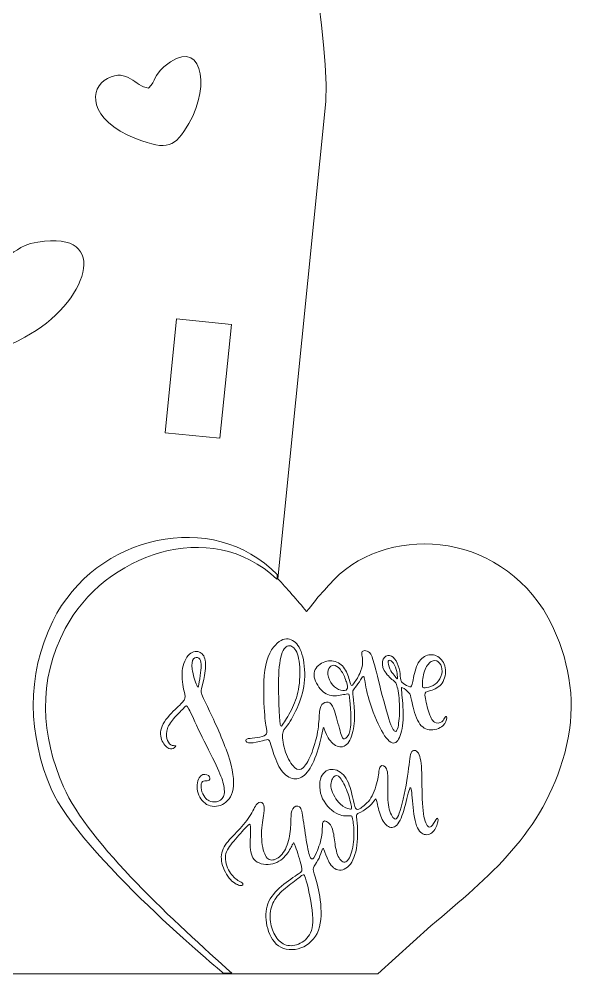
# Model space of a CAD drawing. Header units: inches. Extents: x 0 to 600, y 160 to 641.
# Drawn here: x 189.1 to 269.2, y 416.2 to 553.4 of the extents above; entities that cross this region are included whole.
import ezdxf

# ---------------------------------------------------------------- set-up
doc = ezdxf.new("R2010")
doc.units = ezdxf.units.IN
doc.header["$MEASUREMENT"] = 0
doc.layers.add('_U+0421_U+043B_U+043E_U+0439 1', color=7, linetype='Continuous')

# ---------------------------------------------------------------- blocks, each defined once
blk = doc.blocks.new('block 2')
at = {"layer": '_U+0421_U+043B_U+043E_U+0439 1', "color": 12, "lineweight": 9, "true_color": 0xe30513}
blk.add_lwpolyline([(211.72, 510.33), (219.61, 509.53), (217.96, 493.18), (210.07, 493.97), (211.72, 510.33), (211.72, 510.33)], dxfattribs=at)
for points, knots in [([(230.43, 468.29), (231.37, 469.31), (231.67, 470.01), (232.73, 471.07), (233.44, 471.78), (234.34, 472.91), (235.16, 473.63), (244.04, 481.34), (260.52, 479.1), (266.39, 464.84), (268.61, 459.44), (269.16, 453.86), (267.55, 447.91), (264.41, 436.35), (256.75, 430.24), (248.31, 423.06), (248.31, 423.06), (240.68, 416.17), (240.68, 416.17), (240.68, 416.17), (100.22, 416.17), (100.22, 416.17), (83.27, 417.84), (66.82, 422.3), (50.12, 433.07), (34.12, 443.39), (23.84, 457.32), (17.78, 474.33), (0.06, 524.03), (42.51, 573.42), (93.04, 561.94), (92.58, 591.72), (104.27, 618.34), (134.83, 628.11), (176.36, 641.39), (231.03, 606.11), (233.23, 544.01), (233.23, 544.01), (233.2, 541.59), (233.2, 541.59), (233.2, 541.59), (226.29, 472.96), (226.29, 472.96), (227.48, 471.74), (229.13, 469.78), (230.43, 468.29), (230.43, 468.29), (230.43, 468.29), (230.43, 468.29)], [0, 0, 0, 0, 1, 1, 1, 2, 2, 2, 3, 3, 3, 4, 4, 4, 5, 5, 5, 6, 6, 6, 7, 7, 7, 8, 8, 8, 9, 9, 9, 10, 10, 10, 11, 11, 11, 12, 12, 12, 13, 13, 13, 14, 14, 14, 15, 15, 15, 16, 16, 16, 16]), ([(209.89, 546.57), (208.36, 545.23), (208.83, 544.69), (207.68, 543.52), (205.71, 543.76), (204.72, 546.41), (201.78, 544.92), (199.12, 543.59), (198.89, 538.99), (205.93, 536.24), (210.46, 534.47), (211.46, 535.03), (213.47, 538.43), (216.82, 544.09), (215.2, 551.19), (209.89, 546.57), (209.89, 546.57), (209.89, 546.57), (209.89, 546.57)], [0, 0, 0, 0, 1, 1, 1, 2, 2, 2, 3, 3, 3, 4, 4, 4, 5, 5, 5, 6, 6, 6, 6]), ([(191.75, 521.38), (188.64, 520.85), (188.83, 519.75), (186.36, 519.13), (183.94, 521.05), (184.78, 525.35), (179.68, 525.77), (175.08, 526.15), (171.06, 520.25), (178.16, 510.91), (182.71, 504.9), (184.49, 504.84), (189.9, 507.71), (198.91, 512.49), (202.52, 523.2), (191.75, 521.38), (191.75, 521.38), (191.75, 521.38), (191.75, 521.38)], [0, 0, 0, 0, 1, 1, 1, 2, 2, 2, 3, 3, 3, 4, 4, 4, 5, 5, 5, 6, 6, 6, 6])]:
    blk.add_open_spline(points, degree=3, knots=knots, dxfattribs=at)
at = {"layer": '_U+0421_U+043B_U+043E_U+0439 1', "lineweight": 0}
for points, knots in [([(226.2, 473.57), (216.99, 483.08), (200.1, 479.39), (193.9, 466.87), (190.06, 459.1), (190.37, 450.38), (193.7, 442.76), (197.81, 433.36), (218.45, 416.27), (218.45, 416.27), (218.45, 416.27), (219.67, 416.28), (219.67, 416.28), (211.75, 423.35), (199.09, 434.84), (195.46, 443.07), (192.23, 450.39), (191.7, 458.26), (195.7, 465.82), (201.28, 476.36), (216.57, 482.07), (226.16, 472.9), (226.16, 472.9), (226.2, 473.24), (226.2, 473.57), (226.2, 473.57), (226.2, 473.57), (226.2, 473.57)], [0, 0, 0, 0, 1, 1, 1, 2, 2, 2, 3, 3, 3, 4, 4, 4, 5, 5, 5, 6, 6, 6, 7, 7, 7, 8, 8, 8, 9, 9, 9, 9]), ([(224.53, 450.53), (224.31, 450.34), (223.82, 450.21), (223.33, 450.14), (222.83, 450.06), (222.32, 450.05), (222.02, 449.99), (221.72, 449.92), (221.63, 449.81), (221.67, 449.67), (221.71, 449.53), (221.88, 449.37), (222.34, 449.38), (222.8, 449.38), (223.56, 449.57), (224.06, 449.7), (224.56, 449.83), (224.8, 449.91), (224.97, 449.79), (225.13, 449.67), (225.21, 449.36), (225.43, 448.65), (225.64, 447.94), (225.98, 446.84), (226.44, 446), (226.91, 445.17), (227.5, 444.59), (228.11, 444.35), (228.72, 444.1), (229.34, 444.19), (229.91, 444.59), (230.48, 445), (230.99, 445.72), (231.45, 446.77), (231.91, 447.83), (232.31, 449.21), (232.53, 450.17), (232.75, 451.13), (232.77, 451.67), (232.88, 451.57), (232.98, 451.47), (233.16, 450.72), (233.53, 450.1), (233.9, 449.48), (234.46, 448.98), (235, 448.84), (235.55, 448.7), (236.09, 448.91), (236.49, 449.52), (236.9, 450.12), (237.16, 451.13), (237.26, 452.15), (237.36, 453.18), (237.3, 454.22), (237.21, 455.01), (237.14, 455.8), (237.04, 456.35), (237.05, 456.67), (237.07, 456.98), (237.21, 457.07), (237.43, 457.35), (237.66, 457.63), (237.96, 458.1), (238.19, 458.47), (238.42, 458.83), (238.58, 459.1), (238.68, 458.85), (238.78, 458.59), (238.82, 457.82), (239.15, 456.55), (239.47, 455.27), (240.07, 453.49), (240.7, 452.13), (241.33, 450.76), (241.99, 449.81), (242.52, 449.49), (243.06, 449.17), (243.47, 449.48), (243.78, 450.16), (244.09, 450.85), (244.3, 451.9), (244.33, 453.14), (244.35, 454.38), (244.18, 455.8), (244.1, 456.57), (244.01, 457.34), (244.01, 457.45), (244.23, 457.32), (244.46, 457.2), (244.92, 456.84), (245.15, 456.59), (245.38, 456.34), (245.38, 456.2), (245.52, 455.5), (245.67, 454.79), (245.96, 453.51), (246.38, 452.65), (246.81, 451.79), (247.38, 451.35), (248.07, 451.26), (248.76, 451.18), (249.57, 451.45), (250.02, 451.84), (250.48, 452.23), (250.57, 452.74), (250.57, 453), (250.56, 453.25), (250.45, 453.24), (250.35, 453.09), (250.25, 452.93), (250.16, 452.62), (249.88, 452.42), (249.61, 452.22), (249.15, 452.13), (248.8, 452.36), (248.45, 452.6), (248.21, 453.15), (247.96, 453.93), (247.72, 454.71), (247.47, 455.72), (247.45, 456.22), (247.43, 456.73), (247.64, 456.73), (248.1, 456.86), (248.57, 456.99), (249.28, 457.23), (249.76, 457.77), (250.23, 458.31), (250.46, 459.15), (250.4, 459.9), (250.33, 460.64), (249.96, 461.3), (249.47, 461.68), (248.98, 462.06), (248.37, 462.15), (247.8, 461.98), (247.23, 461.81), (246.7, 461.38), (246.35, 460.64), (245.99, 459.89), (245.81, 458.83), (245.68, 458.21), (245.56, 457.59), (245.5, 457.39), (245.26, 457.44), (245.02, 457.49), (244.59, 457.77), (244.34, 457.94), (244.09, 458.12), (244.01, 458.18), (243.96, 458.44), (243.91, 458.7), (243.9, 459.16), (243.81, 459.68), (243.72, 460.19), (243.55, 460.77), (243.29, 461.19), (243.04, 461.62), (242.71, 461.88), (242.35, 461.93), (242, 461.98), (241.62, 461.8), (241.44, 461.4), (241.25, 461), (241.26, 460.38), (241.57, 459.81), (241.88, 459.23), (242.48, 458.7), (242.85, 458.39), (243.21, 458.09), (243.33, 458.01), (243.47, 457.41), (243.61, 456.8), (243.77, 455.68), (243.79, 454.54), (243.82, 453.41), (243.7, 452.27), (243.57, 451.66), (243.44, 451.05), (243.29, 450.97), (243.1, 451.08), (242.91, 451.18), (242.68, 451.47), (242.25, 452.82), (241.83, 454.17), (241.2, 456.59), (240.76, 458.34), (240.32, 460.09), (240.07, 461.16), (239.83, 461.76), (239.59, 462.36), (239.37, 462.49), (239.13, 462.57), (238.9, 462.65), (238.65, 462.68), (238.52, 462.59), (238.38, 462.5), (238.35, 462.28), (238.38, 462), (238.42, 461.73), (238.5, 461.41), (238.48, 460.95), (238.45, 460.5), (238.32, 459.91), (238.06, 459.34), (237.8, 458.76), (237.42, 458.2), (237.18, 457.88), (236.94, 457.57), (236.84, 457.51), (236.72, 457.85), (236.61, 458.2), (236.46, 458.96), (236.15, 459.59), (235.84, 460.23), (235.36, 460.75), (234.77, 461), (234.18, 461.25), (233.47, 461.23), (232.82, 460.95), (232.17, 460.67), (231.57, 460.13), (231.49, 459.41), (231.42, 458.69), (231.86, 457.78), (232.39, 457.15), (232.92, 456.53), (233.52, 456.2), (234.21, 456.14), (234.9, 456.09), (235.69, 456.32), (236.1, 456.39), (236.51, 456.47), (236.54, 456.39), (236.59, 455.96), (236.65, 455.53), (236.72, 454.76), (236.76, 453.82), (236.8, 452.87), (236.81, 451.77), (236.63, 451.05), (236.46, 450.34), (236.11, 450.02), (235.88, 449.96), (235.65, 449.9), (235.54, 450.09), (235.32, 450.82), (235.1, 451.55), (234.78, 452.82), (234.51, 453.67), (234.25, 454.52), (234.05, 454.95), (233.75, 455.13), (233.46, 455.32), (233.07, 455.27), (232.8, 455.06), (232.53, 454.86), (232.36, 454.5), (232.29, 453.89), (232.21, 453.28), (232.22, 452.41), (232.07, 451.36), (231.91, 450.31), (231.58, 449.07), (231.2, 448.06), (230.82, 447.05), (230.38, 446.25), (229.96, 445.85), (229.55, 445.44), (229.15, 445.42), (228.7, 445.84), (228.24, 446.25), (227.72, 447.11), (227.39, 448.05), (227.06, 448.99), (226.91, 450.02), (226.96, 450.61), (227, 451.19), (227.24, 451.33), (227.68, 451.94), (228.11, 452.55), (228.75, 453.64), (229.23, 454.78), (229.72, 455.93), (230.05, 457.14), (230.13, 458.44), (230.22, 459.74), (230.06, 461.13), (229.75, 462.14), (229.44, 463.15), (228.97, 463.78), (228.41, 464.11), (227.85, 464.44), (227.21, 464.46), (226.48, 463.94), (225.75, 463.43), (224.93, 462.37), (224.55, 460.55), (224.17, 458.73), (224.23, 456.16), (224.32, 454.47), (224.41, 452.79), (224.54, 451.99), (224.63, 451.47), (224.72, 450.95), (224.76, 450.71), (224.53, 450.53), (224.53, 450.53), (224.53, 450.53), (224.53, 450.53)], [0, 0, 0, 0, 1, 1, 1, 2, 2, 2, 3, 3, 3, 4, 4, 4, 5, 5, 5, 6, 6, 6, 7, 7, 7, 8, 8, 8, 9, 9, 9, 10, 10, 10, 11, 11, 11, 12, 12, 12, 13, 13, 13, 14, 14, 14, 15, 15, 15, 16, 16, 16, 17, 17, 17, 18, 18, 18, 19, 19, 19, 20, 20, 20, 21, 21, 21, 22, 22, 22, 23, 23, 23, 24, 24, 24, 25, 25, 25, 26, 26, 26, 27, 27, 27, 28, 28, 28, 29, 29, 29, 30, 30, 30, 31, 31, 31, 32, 32, 32, 33, 33, 33, 34, 34, 34, 35, 35, 35, 36, 36, 36, 37, 37, 37, 38, 38, 38, 39, 39, 39, 40, 40, 40, 41, 41, 41, 42, 42, 42, 43, 43, 43, 44, 44, 44, 45, 45, 45, 46, 46, 46, 47, 47, 47, 48, 48, 48, 49, 49, 49, 50, 50, 50, 51, 51, 51, 52, 52, 52, 53, 53, 53, 54, 54, 54, 55, 55, 55, 56, 56, 56, 57, 57, 57, 58, 58, 58, 59, 59, 59, 60, 60, 60, 61, 61, 61, 62, 62, 62, 63, 63, 63, 64, 64, 64, 65, 65, 65, 66, 66, 66, 67, 67, 67, 68, 68, 68, 69, 69, 69, 70, 70, 70, 71, 71, 71, 72, 72, 72, 73, 73, 73, 74, 74, 74, 75, 75, 75, 76, 76, 76, 77, 77, 77, 78, 78, 78, 79, 79, 79, 80, 80, 80, 81, 81, 81, 82, 82, 82, 83, 83, 83, 84, 84, 84, 85, 85, 85, 86, 86, 86, 87, 87, 87, 88, 88, 88, 89, 89, 89, 90, 90, 90, 91, 91, 91, 92, 92, 92, 93, 93, 93, 94, 94, 94, 95, 95, 95, 96, 96, 96, 97, 97, 97, 98, 98, 98, 99, 99, 99, 100, 100, 100, 101, 101, 101, 102, 102, 102, 103, 103, 103, 103]), ([(227.12, 452.21), (227.43, 452.69), (227.97, 453.54), (228.4, 454.45), (228.83, 455.36), (229.15, 456.33), (229.32, 457.51), (229.49, 458.69), (229.5, 460.08), (229.34, 461.12), (229.19, 462.16), (228.86, 462.85), (228.45, 463.16), (228.05, 463.48), (227.56, 463.43), (227.19, 462.88), (226.81, 462.34), (226.55, 461.29), (226.45, 459.75), (226.34, 458.22), (226.4, 456.2), (226.45, 454.75), (226.51, 453.3), (226.57, 452.42), (226.64, 452.03), (226.72, 451.64), (226.8, 451.74), (227.12, 452.21), (227.12, 452.21), (227.12, 452.21), (227.12, 452.21)], [0, 0, 0, 0, 1, 1, 1, 2, 2, 2, 3, 3, 3, 4, 4, 4, 5, 5, 5, 6, 6, 6, 7, 7, 7, 8, 8, 8, 9, 9, 9, 10, 10, 10, 10]), ([(211.35, 448.67), (211.17, 448.55), (210.94, 448.41), (210.6, 448.58), (210.26, 448.75), (209.8, 449.24), (209.57, 449.86), (209.35, 450.49), (209.34, 451.27), (209.79, 452.1), (210.23, 452.93), (211.13, 453.82), (211.75, 454.42), (212.37, 455.03), (212.71, 455.35), (212.86, 455.63), (213, 455.9), (212.94, 456.13), (212.79, 456.83), (212.65, 457.53), (212.42, 458.7), (212.53, 459.73), (212.64, 460.76), (213.07, 461.66), (213.58, 462.12), (214.09, 462.58), (214.67, 462.61), (215.1, 462.39), (215.52, 462.18), (215.8, 461.72), (215.87, 460.99), (215.94, 460.25), (215.8, 459.22), (215.64, 458.48), (215.47, 457.73), (215.28, 457.26), (215.24, 456.92), (215.2, 456.58), (215.31, 456.36), (216.02, 454.89), (216.73, 453.42), (218.02, 450.69), (218.84, 448.46), (219.66, 446.23), (220, 444.5), (219.9, 443.23), (219.8, 441.95), (219.27, 441.13), (218.57, 440.67), (217.87, 440.21), (217.01, 440.13), (216.3, 440.42), (215.6, 440.71), (215.06, 441.38), (214.82, 442.16), (214.59, 442.95), (214.66, 443.86), (214.95, 444.36), (215.24, 444.85), (215.75, 444.93), (216.08, 444.81), (216.41, 444.68), (216.56, 444.34), (216.5, 444.16), (216.45, 443.97), (216.19, 443.94), (215.95, 443.92), (215.71, 443.9), (215.48, 443.9), (215.35, 443.68), (215.22, 443.47), (215.19, 443.04), (215.28, 442.64), (215.37, 442.24), (215.59, 441.86), (215.78, 441.59), (215.98, 441.32), (216.16, 441.16), (216.42, 441.05), (216.69, 440.93), (217.05, 440.86), (217.45, 440.93), (217.85, 441), (218.28, 441.21), (218.47, 441.66), (218.67, 442.1), (218.62, 442.76), (218.45, 443.47), (218.29, 444.17), (218.01, 444.91), (217.41, 446.18), (216.8, 447.46), (215.87, 449.27), (215.12, 450.81), (214.37, 452.36), (213.79, 453.64), (213.48, 454.24), (213.17, 454.85), (213.13, 454.78), (212.83, 454.47), (212.53, 454.16), (211.96, 453.61), (211.47, 453.06), (210.99, 452.51), (210.59, 451.97), (210.4, 451.45), (210.21, 450.94), (210.23, 450.45), (210.33, 450.03), (210.44, 449.62), (210.63, 449.27), (210.89, 449.11), (211.15, 448.96), (211.48, 448.99), (211.58, 448.95), (211.67, 448.91), (211.53, 448.8), (211.35, 448.67), (211.35, 448.67), (211.35, 448.67), (211.35, 448.67)], [0, 0, 0, 0, 1, 1, 1, 2, 2, 2, 3, 3, 3, 4, 4, 4, 5, 5, 5, 6, 6, 6, 7, 7, 7, 8, 8, 8, 9, 9, 9, 10, 10, 10, 11, 11, 11, 12, 12, 12, 13, 13, 13, 14, 14, 14, 15, 15, 15, 16, 16, 16, 17, 17, 17, 18, 18, 18, 19, 19, 19, 20, 20, 20, 21, 21, 21, 22, 22, 22, 23, 23, 23, 24, 24, 24, 25, 25, 25, 26, 26, 26, 27, 27, 27, 28, 28, 28, 29, 29, 29, 30, 30, 30, 31, 31, 31, 32, 32, 32, 33, 33, 33, 34, 34, 34, 35, 35, 35, 36, 36, 36, 37, 37, 37, 38, 38, 38, 39, 39, 39, 40, 40, 40, 40]), ([(214.92, 457.81), (215, 458.25), (215.11, 458.94), (215.18, 459.47), (215.25, 460), (215.29, 460.37), (215.25, 460.72), (215.22, 461.07), (215.12, 461.4), (214.91, 461.56), (214.7, 461.71), (214.38, 461.69), (214.17, 461.45), (213.95, 461.21), (213.84, 460.75), (213.96, 459.98), (214.07, 459.21), (214.42, 458.13), (214.61, 457.67), (214.81, 457.21), (214.85, 457.38), (214.92, 457.81), (214.92, 457.81), (214.92, 457.81), (214.92, 457.81)], [0, 0, 0, 0, 1, 1, 1, 2, 2, 2, 3, 3, 3, 4, 4, 4, 5, 5, 5, 6, 6, 6, 7, 7, 7, 8, 8, 8, 8]), ([(243.48, 458.89), (243.46, 459.14), (243.44, 459.54), (243.32, 459.95), (243.2, 460.37), (242.99, 460.8), (242.75, 461.04), (242.51, 461.29), (242.24, 461.35), (242.16, 461.13), (242.09, 460.91), (242.22, 460.42), (242.4, 460.03), (242.58, 459.64), (242.82, 459.36), (243.01, 459.12), (243.21, 458.87), (243.36, 458.67), (243.43, 458.61), (243.5, 458.56), (243.49, 458.65), (243.48, 458.89), (243.48, 458.89), (243.48, 458.89), (243.48, 458.89)], [0, 0, 0, 0, 1, 1, 1, 2, 2, 2, 3, 3, 3, 4, 4, 4, 5, 5, 5, 6, 6, 6, 7, 7, 7, 8, 8, 8, 8]), ([(247.46, 457.31), (247.74, 457.34), (248.2, 457.44), (248.61, 457.64), (249.01, 457.85), (249.37, 458.16), (249.6, 458.59), (249.83, 459.02), (249.94, 459.56), (249.89, 460.01), (249.85, 460.46), (249.65, 460.84), (249.36, 461.05), (249.08, 461.25), (248.72, 461.3), (248.35, 461.08), (247.98, 460.85), (247.61, 460.35), (247.38, 459.68), (247.15, 459.01), (247.06, 458.17), (247.07, 457.74), (247.07, 457.31), (247.18, 457.28), (247.46, 457.31), (247.46, 457.31), (247.46, 457.31), (247.46, 457.31)], [0, 0, 0, 0, 1, 1, 1, 2, 2, 2, 3, 3, 3, 4, 4, 4, 5, 5, 5, 6, 6, 6, 7, 7, 7, 8, 8, 8, 9, 9, 9, 9]), ([(236.23, 457.09), (236.09, 456.89), (235.75, 456.85), (235.34, 456.96), (234.94, 457.07), (234.49, 457.32), (234.14, 457.73), (233.78, 458.14), (233.53, 458.71), (233.48, 459.19), (233.42, 459.66), (233.57, 460.04), (233.76, 460.27), (233.96, 460.51), (234.22, 460.6), (234.52, 460.5), (234.82, 460.39), (235.17, 460.1), (235.46, 459.66), (235.75, 459.22), (235.99, 458.62), (236.14, 458.14), (236.3, 457.66), (236.37, 457.29), (236.23, 457.09), (236.23, 457.09), (236.23, 457.09), (236.23, 457.09)], [0, 0, 0, 0, 1, 1, 1, 2, 2, 2, 3, 3, 3, 4, 4, 4, 5, 5, 5, 6, 6, 6, 7, 7, 7, 8, 8, 8, 9, 9, 9, 9]), ([(221.23, 429.17), (221.31, 429.04), (221.25, 428.86), (220.92, 428.88), (220.6, 428.91), (220.02, 429.13), (219.48, 429.72), (218.94, 430.3), (218.44, 431.23), (218.25, 432.08), (218.05, 432.93), (218.16, 433.7), (218.56, 434.42), (218.96, 435.14), (219.66, 435.81), (220.35, 436.54), (221.04, 437.26), (221.73, 438.03), (222.21, 438.79), (222.7, 439.55), (222.98, 440.28), (223.3, 440.62), (223.62, 440.96), (223.98, 440.89), (224.16, 440.64), (224.35, 440.39), (224.37, 439.96), (224.27, 439.23), (224.17, 438.49), (223.96, 437.45), (223.94, 436.35), (223.92, 435.26), (224.1, 434.11), (224.39, 433.42), (224.68, 432.72), (225.08, 432.49), (225.56, 432.55), (226.05, 432.61), (226.62, 432.98), (227.06, 433.61), (227.5, 434.23), (227.81, 435.11), (227.97, 435.99), (228.13, 436.86), (228.14, 437.72), (228.16, 438.4), (228.18, 439.08), (228.21, 439.57), (228.44, 439.91), (228.67, 440.24), (229.11, 440.43), (229.39, 440.2), (229.67, 439.98), (229.79, 439.35), (229.95, 438.25), (230.12, 437.15), (230.32, 435.58), (230.53, 434.49), (230.73, 433.41), (230.93, 432.81), (231.14, 432.7), (231.35, 432.59), (231.57, 432.97), (231.86, 433.64), (232.15, 434.32), (232.5, 435.3), (232.62, 436.17), (232.74, 437.03), (232.62, 437.79), (232.82, 438.05), (233.01, 438.3), (233.53, 438.07), (233.85, 437.6), (234.17, 437.14), (234.3, 436.44), (234.4, 435.71), (234.5, 434.97), (234.57, 434.21), (234.79, 433.54), (235.01, 432.87), (235.38, 432.3), (235.76, 432.23), (236.14, 432.16), (236.53, 432.59), (236.8, 433.37), (237.08, 434.16), (237.23, 435.3), (237.23, 436.26), (237.24, 437.23), (237.11, 438.03), (237.04, 438.45), (236.97, 438.87), (236.96, 438.92), (236.65, 438.9), (236.33, 438.88), (235.72, 438.78), (234.95, 439.14), (234.17, 439.5), (233.22, 440.32), (232.73, 441.36), (232.23, 442.4), (232.18, 443.67), (232.52, 444.48), (232.85, 445.28), (233.57, 445.63), (234.26, 445.56), (234.96, 445.5), (235.64, 445.02), (236.11, 444.26), (236.58, 443.5), (236.84, 442.45), (237.02, 441.64), (237.21, 440.82), (237.32, 440.24), (237.47, 439.98), (237.61, 439.71), (237.8, 439.76), (238.2, 440.01), (238.59, 440.27), (239.21, 440.72), (239.68, 441.48), (240.15, 442.24), (240.48, 443.3), (240.65, 444.17), (240.82, 445.03), (240.82, 445.71), (241.04, 445.98), (241.26, 446.25), (241.69, 446.12), (241.91, 445.64), (242.13, 445.15), (242.13, 444.32), (242.11, 443.38), (242.09, 442.44), (242.04, 441.39), (242.18, 440.49), (242.32, 439.58), (242.65, 438.81), (242.95, 438.54), (243.25, 438.26), (243.52, 438.48), (243.88, 439.66), (244.25, 440.83), (244.71, 442.95), (244.95, 444.59), (245.19, 446.24), (245.21, 447.42), (245.46, 447.95), (245.71, 448.49), (246.2, 448.39), (246.51, 447.88), (246.81, 447.38), (246.93, 446.48), (246.98, 445.03), (247.03, 443.58), (247, 441.58), (247.12, 440.16), (247.23, 438.74), (247.49, 437.9), (247.74, 437.52), (248, 437.15), (248.27, 437.23), (248.52, 437.53), (248.76, 437.83), (249, 438.34), (249.15, 438.49), (249.31, 438.65), (249.39, 438.45), (249.31, 438.03), (249.23, 437.62), (248.99, 436.99), (248.59, 436.6), (248.2, 436.21), (247.64, 436.06), (247.16, 436.29), (246.68, 436.51), (246.28, 437.11), (246.03, 438.21), (245.78, 439.32), (245.68, 440.92), (245.58, 441.89), (245.48, 442.87), (245.38, 443.22), (245.2, 442.69), (245.01, 442.16), (244.74, 440.75), (244.4, 439.65), (244.07, 438.55), (243.68, 437.76), (243.23, 437.42), (242.78, 437.08), (242.28, 437.19), (241.86, 437.58), (241.45, 437.97), (241.13, 438.64), (240.91, 439.4), (240.68, 440.15), (240.55, 440.99), (240.45, 441.24), (240.34, 441.49), (240.26, 441.16), (239.92, 440.75), (239.58, 440.35), (238.99, 439.88), (238.54, 439.6), (238.09, 439.33), (237.79, 439.26), (237.67, 439.1), (237.56, 438.94), (237.64, 438.69), (237.7, 437.81), (237.76, 436.93), (237.8, 435.42), (237.58, 434.19), (237.37, 432.95), (236.89, 432), (236.3, 431.51), (235.72, 431.02), (235.01, 430.99), (234.49, 431.3), (233.96, 431.61), (233.61, 432.26), (233.36, 432.85), (233.11, 433.44), (232.97, 433.96), (232.86, 434.13), (232.75, 434.3), (232.68, 434.11), (232.56, 433.77), (232.44, 433.43), (232.28, 432.92), (232.05, 432.5), (231.81, 432.08), (231.51, 431.75), (231.41, 431.44), (231.32, 431.13), (231.43, 430.83), (231.66, 430.1), (231.88, 429.36), (232.22, 428.19), (232.39, 426.77), (232.57, 425.35), (232.59, 423.7), (232.12, 422.44), (231.65, 421.18), (230.71, 420.31), (229.61, 419.91), (228.51, 419.51), (227.26, 419.58), (226.38, 420.2), (225.49, 420.82), (224.97, 421.98), (224.72, 423.1), (224.47, 424.22), (224.49, 425.3), (224.86, 426.25), (225.22, 427.21), (225.94, 428.04), (226.81, 428.78), (227.68, 429.52), (228.7, 430.17), (229.24, 430.54), (229.78, 430.9), (229.85, 430.96), (229.67, 431.68), (229.5, 432.4), (229.07, 433.77), (228.84, 434.45), (228.61, 435.13), (228.58, 435.14), (228.42, 434.83), (228.27, 434.53), (228, 433.92), (227.54, 433.34), (227.07, 432.76), (226.41, 432.2), (225.56, 431.99), (224.71, 431.79), (223.66, 431.92), (223.07, 432.42), (222.47, 432.91), (222.33, 433.75), (222.31, 434.73), (222.29, 435.71), (222.4, 436.82), (222.37, 437.33), (222.34, 437.84), (222.18, 437.75), (221.74, 437.28), (221.29, 436.82), (220.56, 435.98), (219.95, 435.26), (219.35, 434.54), (218.86, 433.94), (218.76, 433.19), (218.66, 432.44), (218.95, 431.54), (219.33, 430.9), (219.71, 430.25), (220.19, 429.84), (220.55, 429.61), (220.91, 429.37), (221.14, 429.29), (221.23, 429.17), (221.23, 429.17), (221.23, 429.17), (221.23, 429.17)], [0, 0, 0, 0, 1, 1, 1, 2, 2, 2, 3, 3, 3, 4, 4, 4, 5, 5, 5, 6, 6, 6, 7, 7, 7, 8, 8, 8, 9, 9, 9, 10, 10, 10, 11, 11, 11, 12, 12, 12, 13, 13, 13, 14, 14, 14, 15, 15, 15, 16, 16, 16, 17, 17, 17, 18, 18, 18, 19, 19, 19, 20, 20, 20, 21, 21, 21, 22, 22, 22, 23, 23, 23, 24, 24, 24, 25, 25, 25, 26, 26, 26, 27, 27, 27, 28, 28, 28, 29, 29, 29, 30, 30, 30, 31, 31, 31, 32, 32, 32, 33, 33, 33, 34, 34, 34, 35, 35, 35, 36, 36, 36, 37, 37, 37, 38, 38, 38, 39, 39, 39, 40, 40, 40, 41, 41, 41, 42, 42, 42, 43, 43, 43, 44, 44, 44, 45, 45, 45, 46, 46, 46, 47, 47, 47, 48, 48, 48, 49, 49, 49, 50, 50, 50, 51, 51, 51, 52, 52, 52, 53, 53, 53, 54, 54, 54, 55, 55, 55, 56, 56, 56, 57, 57, 57, 58, 58, 58, 59, 59, 59, 60, 60, 60, 61, 61, 61, 62, 62, 62, 63, 63, 63, 64, 64, 64, 65, 65, 65, 66, 66, 66, 67, 67, 67, 68, 68, 68, 69, 69, 69, 70, 70, 70, 71, 71, 71, 72, 72, 72, 73, 73, 73, 74, 74, 74, 75, 75, 75, 76, 76, 76, 77, 77, 77, 78, 78, 78, 79, 79, 79, 80, 80, 80, 81, 81, 81, 82, 82, 82, 83, 83, 83, 84, 84, 84, 85, 85, 85, 86, 86, 86, 87, 87, 87, 88, 88, 88, 89, 89, 89, 90, 90, 90, 91, 91, 91, 92, 92, 92, 93, 93, 93, 94, 94, 94, 95, 95, 95, 96, 96, 96, 97, 97, 97, 98, 98, 98, 99, 99, 99, 100, 100, 100, 101, 101, 101, 102, 102, 102, 102]), ([(236.86, 440.23), (236.79, 440.66), (236.58, 441.54), (236.28, 442.37), (235.97, 443.19), (235.58, 443.95), (235.24, 444.35), (234.89, 444.75), (234.61, 444.79), (234.34, 444.51), (234.07, 444.22), (233.81, 443.6), (233.97, 442.84), (234.13, 442.07), (234.7, 441.15), (235.23, 440.63), (235.77, 440.1), (236.27, 439.97), (236.56, 439.9), (236.84, 439.82), (236.93, 439.8), (236.86, 440.23), (236.86, 440.23), (236.86, 440.23), (236.86, 440.23)], [0, 0, 0, 0, 1, 1, 1, 2, 2, 2, 3, 3, 3, 4, 4, 4, 5, 5, 5, 6, 6, 6, 7, 7, 7, 8, 8, 8, 8]), ([(229.56, 430.18), (229.12, 429.83), (228.34, 429.27), (227.63, 428.69), (226.92, 428.12), (226.28, 427.54), (225.85, 426.86), (225.42, 426.17), (225.2, 425.38), (225.18, 424.57), (225.16, 423.77), (225.32, 422.96), (225.61, 422.26), (225.9, 421.57), (226.31, 420.99), (226.84, 420.63), (227.37, 420.27), (228.02, 420.13), (228.72, 420.28), (229.43, 420.43), (230.17, 420.86), (230.67, 421.53), (231.16, 422.21), (231.4, 423.12), (231.28, 424.69), (231.16, 426.27), (230.67, 428.51), (230.38, 429.57), (230.09, 430.63), (229.99, 430.52), (229.56, 430.18), (229.56, 430.18), (229.56, 430.18), (229.56, 430.18)], [0, 0, 0, 0, 1, 1, 1, 2, 2, 2, 3, 3, 3, 4, 4, 4, 5, 5, 5, 6, 6, 6, 7, 7, 7, 8, 8, 8, 9, 9, 9, 10, 10, 10, 11, 11, 11, 11])]:
    blk.add_open_spline(points, degree=3, knots=knots, dxfattribs=at)

msp = doc.modelspace()

# ---------------------------------------------------------------- block references
at = {"layer": '_U+0421_U+043B_U+043E_U+0439 1'}
msp.add_blockref('block 2', (0, 0), dxfattribs=at)

doc.saveas('drawing.dxf')
